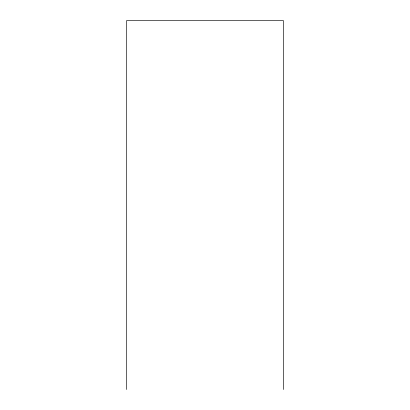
<?xml version="1.0" encoding="UTF-8"?>
<svg xmlns="http://www.w3.org/2000/svg" width="410" height="410" viewBox="0 0 410 410"><rect width="100%" height="100%" fill="white"/><g stroke="black" fill="none" stroke-linecap="round" stroke-linejoin="round"><path stroke-width="0.61" d="M283.33 389.5L283.33 20.5L126.669 20.5L126.669 389.5"/></g></svg>
